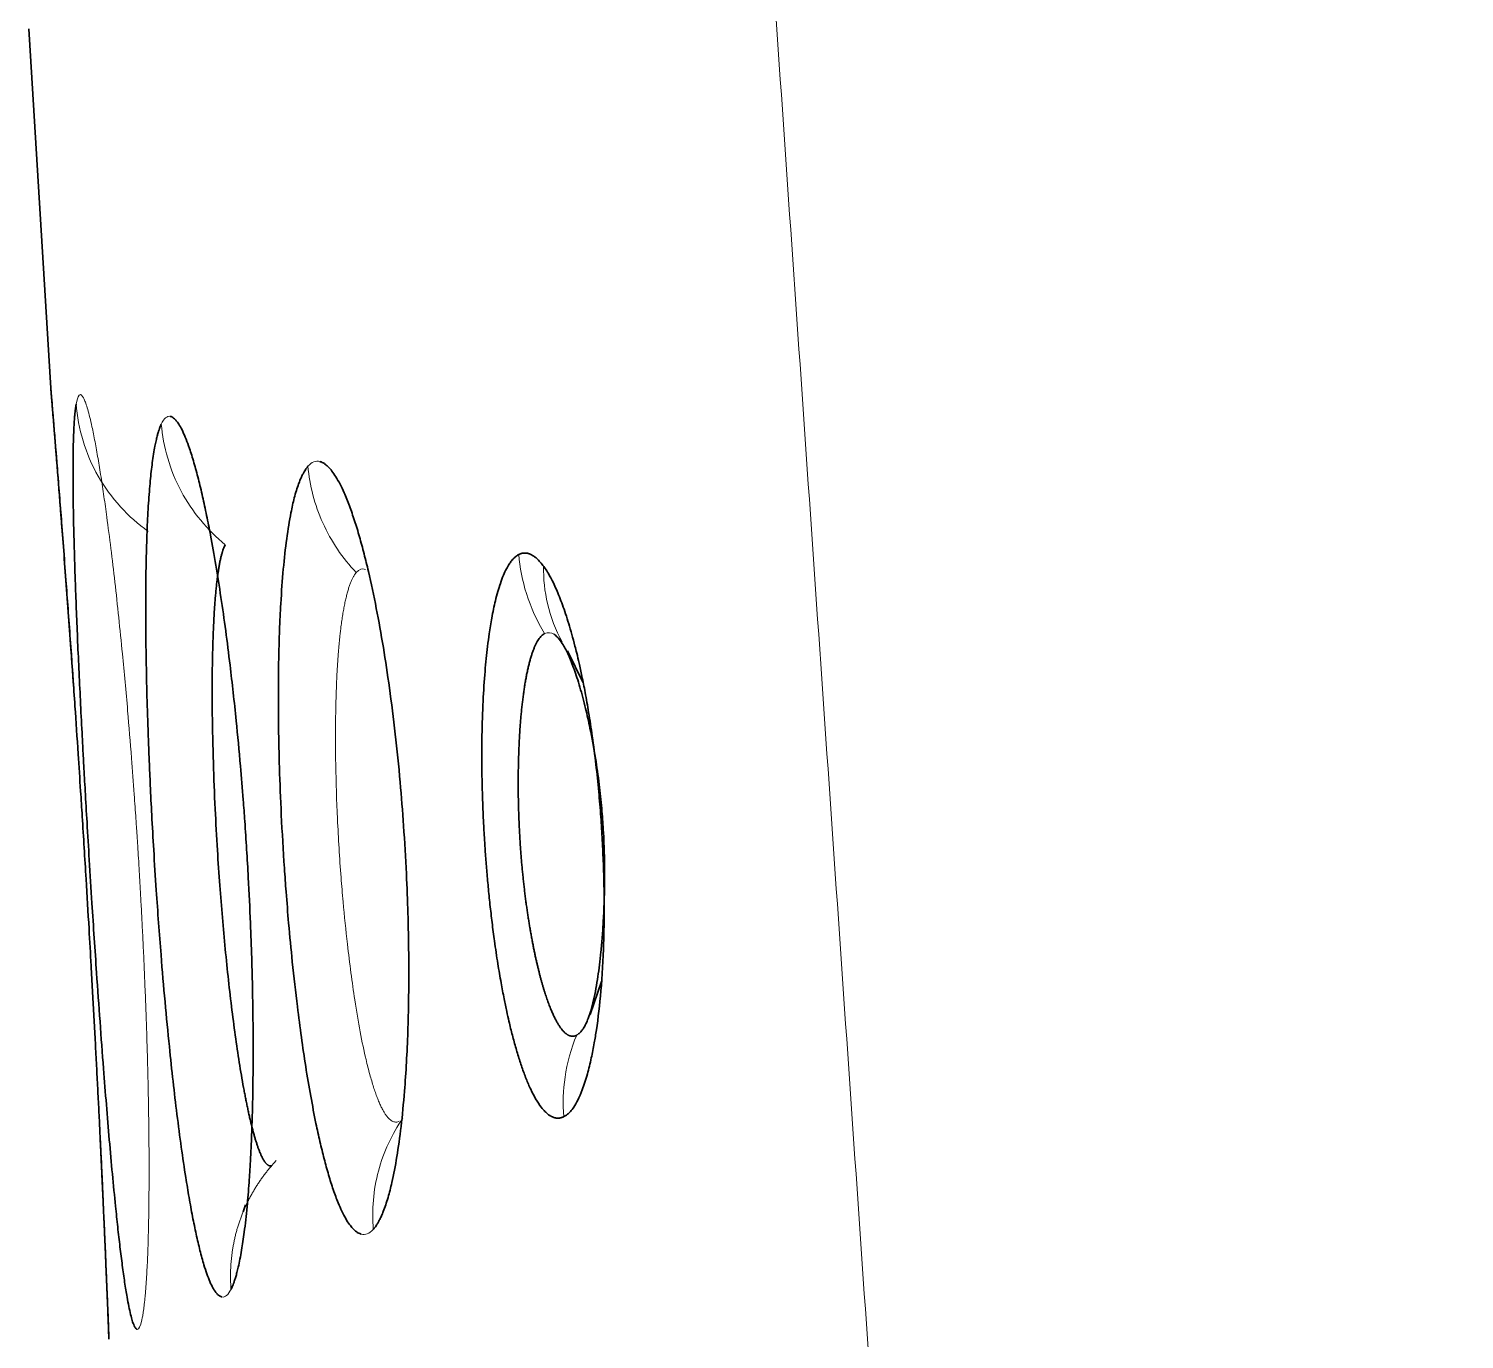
# Model space of a CAD drawing. Header units: inches. Extents: x -1096 to 3103, y -191 to 3207.
# Drawn here: x 3074.465 to 3078.565, y 1577.395 to 1581.138 of the extents above; entities that cross this region are included whole.
import ezdxf

# ---------------------------------------------------------------- set-up
doc = ezdxf.new("R2010")
doc.units = ezdxf.units.IN

msp = doc.modelspace()

# ---------------------------------------------------------------- linework, layer by layer
at = {"lineweight": 35}
for p, q in [((3074.4651, 1581.1381), (3074.528, 1580.1111)), ((3076.0474, 1579.2716), (3076.004, 1579.3611)), ((3076.069, 1578.3229), (3076.1008, 1578.4166)), ((3075.078, 1577.7595), (3075.0845, 1577.7794)), ((3074.6943, 1577.3951), (3074.6931, 1577.4246))]:
    msp.add_line(p, q, dxfattribs=at)
at = {"lineweight": 13}
for points, knots in [([(3082.665, 1493.7042), (3082.6004, 1494.6346), (3082.4711, 1496.4949), (3082.2773, 1499.2845), (3082.0837, 1502.0724), (3081.8901, 1504.8587), (3081.6967, 1507.6432), (3081.5035, 1510.4261), (3081.3103, 1513.2073), (3081.1174, 1515.9868), (3080.9245, 1518.7646), (3080.7318, 1521.5408), (3080.5392, 1524.3152), (3080.3468, 1527.088), (3080.1545, 1529.8591), (3079.9623, 1532.6286), (3079.7703, 1535.3963), (3079.5785, 1538.1624), (3079.3867, 1540.9268), (3079.1952, 1543.6895), (3079.0037, 1546.4505), (3078.8124, 1549.2098), (3078.6213, 1551.9675), (3078.4303, 1554.7235), (3078.2395, 1557.4778), (3078.0488, 1560.2304), (3077.8583, 1562.9813), (3077.6679, 1565.7306), (3077.4776, 1568.4781), (3077.2876, 1571.224), (3077.0976, 1573.9683), (3076.9079, 1576.7108), (3076.7183, 1579.4516), (3076.5288, 1582.1908), (3076.3395, 1584.9283), (3076.1504, 1587.6641), (3075.9614, 1590.3983), (3075.7726, 1593.1307), (3075.5839, 1595.8615), (3075.3954, 1598.5906), (3075.2071, 1601.318), (3075.0816, 1603.1357), (3075.0189, 1604.0443)], [0, 0, 0, 0, 0.025296, 0.050577, 0.075843, 0.101093, 0.126328, 0.151549, 0.176754, 0.201943, 0.227118, 0.252277, 0.277422, 0.302551, 0.327664, 0.352763, 0.377847, 0.402915, 0.427968, 0.453006, 0.478029, 0.503036, 0.528029, 0.553006, 0.577968, 0.602915, 0.627846, 0.652763, 0.677664, 0.70255, 0.727421, 0.752277, 0.777118, 0.801943, 0.826753, 0.851548, 0.876328, 0.901093, 0.925842, 0.950577, 0.975296, 1, 1, 1, 1]), ([(3074.7883, 1577.4502), (3074.7885, 1577.4515), (3074.7891, 1577.4544), (3074.7901, 1577.4595), (3074.7912, 1577.4657), (3074.7923, 1577.4732), (3074.7936, 1577.4822), (3074.795, 1577.493), (3074.7964, 1577.5058), (3074.7988, 1577.5304), (3074.8017, 1577.5694), (3074.8048, 1577.6299), (3074.8069, 1577.6957), (3074.8082, 1577.7642), (3074.8088, 1577.8255), (3074.809, 1577.8768), (3074.8089, 1577.916), (3074.8087, 1577.9414), (3074.8084, 1577.9788), (3074.8078, 1578.0332), (3074.8064, 1578.1107), (3074.8046, 1578.1869), (3074.8024, 1578.2611), (3074.8, 1578.3325), (3074.7973, 1578.4008), (3074.7946, 1578.4656), (3074.7918, 1578.5266), (3074.789, 1578.5835), (3074.7862, 1578.6361), (3074.7836, 1578.6845), (3074.781, 1578.7283), (3074.7787, 1578.7677), (3074.7765, 1578.8025), (3074.7746, 1578.8328), (3074.7729, 1578.8585), (3074.7703, 1578.8974), (3074.7657, 1578.9626), (3074.758, 1579.0664), (3074.7469, 1579.202), (3074.7345, 1579.3364), (3074.7222, 1579.4582), (3074.7112, 1579.559), (3074.6997, 1579.6553), (3074.6893, 1579.7361), (3074.6799, 1579.8034), (3074.6715, 1579.8595), (3074.6629, 1579.9121), (3074.6543, 1579.9603), (3074.6465, 1579.999), (3074.6396, 1580.029), (3074.6337, 1580.0514), (3074.6283, 1580.0683), (3074.6236, 1580.0798), (3074.6199, 1580.0868), (3074.6169, 1580.0905), (3074.6147, 1580.0924), (3074.6135, 1580.0928), (3074.613, 1580.093)], [0, 0, 0, 0, 0.004871, 0.010578, 0.01712, 0.024496, 0.032707, 0.04175, 0.051625, 0.062329, 0.094589, 0.123218, 0.15516, 0.182381, 0.204891, 0.222679, 0.235716, 0.243991, 0.247499, 0.271695, 0.294713, 0.316538, 0.337157, 0.356565, 0.37478, 0.391814, 0.407679, 0.422379, 0.435915, 0.448289, 0.459502, 0.469554, 0.478448, 0.486184, 0.492762, 0.498184, 0.516133, 0.543052, 0.578986, 0.624001, 0.654391, 0.6855, 0.717302, 0.749771, 0.772746, 0.796758, 0.821822, 0.847959, 0.875186, 0.895512, 0.916051, 0.936799, 0.954889, 0.970256, 0.9829, 0.992817, 1, 1, 1, 1]), ([(3074.6006, 1580.0662), (3074.6057, 1579.9964), (3074.6479, 1579.8533), (3074.7498, 1579.743), (3074.8062, 1579.7025)], [0, 0, 0, 0, 0.506112, 1, 1, 1, 1]), ([(3074.8438, 1580.009), (3074.8492, 1579.9442), (3074.8872, 1579.8118), (3074.9761, 1579.7055), (3075.0263, 1579.6644)], [0, 0, 0, 0, 0.504387, 1, 1, 1, 1]), ([(3075.2626, 1579.8884), (3075.2674, 1579.834), (3075.2962, 1579.7219), (3075.3617, 1579.6256), (3075.4006, 1579.5848)], [0, 0, 0, 0, 0.494789, 1, 1, 1, 1]), ([(3075.8649, 1579.6364), (3075.8679, 1579.5991), (3075.8832, 1579.5198), (3075.9168, 1579.446), (3075.9385, 1579.4105)], [0, 0, 0, 0, 0.474728, 1, 1, 1, 1]), ([(3075.9354, 1579.603), (3075.935, 1579.5672), (3075.9431, 1579.4912), (3075.97, 1579.4205), (3075.9885, 1579.3866)], [0, 0, 0, 0, 0.475307, 1, 1, 1, 1]), ([(3075.4006, 1579.5848), (3075.4, 1579.584), (3075.3986, 1579.5823), (3075.3966, 1579.5796), (3075.3946, 1579.5766), (3075.3926, 1579.5733), (3075.3907, 1579.5697), (3075.3888, 1579.5659), (3075.3869, 1579.5618), (3075.3851, 1579.5575), (3075.3833, 1579.5528), (3075.3815, 1579.5479), (3075.3798, 1579.5428), (3075.378, 1579.5374), (3075.3763, 1579.5317), (3075.3747, 1579.5257), (3075.3731, 1579.5195), (3075.3715, 1579.513), (3075.3699, 1579.5063), (3075.3684, 1579.4993), (3075.3669, 1579.4921), (3075.3655, 1579.4845), (3075.3641, 1579.4768), (3075.3627, 1579.4688), (3075.3613, 1579.4605), (3075.36, 1579.452), (3075.3588, 1579.4433), (3075.3576, 1579.4343), (3075.3564, 1579.425), (3075.3552, 1579.4156), (3075.3541, 1579.4059), (3075.3531, 1579.3959), (3075.3521, 1579.3858), (3075.3511, 1579.3754), (3075.3502, 1579.3648), (3075.3493, 1579.354), (3075.3485, 1579.3429), (3075.3477, 1579.3317), (3075.3469, 1579.3202), (3075.3462, 1579.3086), (3075.3455, 1579.2967), (3075.3433, 1579.2532), (3075.3409, 1579.1693), (3075.3414, 1579.0334), (3075.3464, 1578.8787), (3075.3543, 1578.7461), (3075.3645, 1578.6264), (3075.3768, 1578.5056), (3075.3977, 1578.3457), (3075.4187, 1578.2338), (3075.4338, 1578.172), (3075.4392, 1578.1517), (3075.4446, 1578.1328), (3075.4499, 1578.1155), (3075.4552, 1578.0996), (3075.4605, 1578.0853), (3075.4657, 1578.0723), (3075.4709, 1578.0608), (3075.476, 1578.0507), (3075.4811, 1578.0419), (3075.4861, 1578.0344), (3075.491, 1578.0282), (3075.4959, 1578.0233), (3075.5007, 1578.0196), (3075.5054, 1578.017), (3075.51, 1578.0156), (3075.5145, 1578.0152), (3075.519, 1578.0159), (3075.5219, 1578.0172), (3075.5233, 1578.0178)], [0, 0, 0, 0, 0.005972, 0.011955, 0.017951, 0.02396, 0.02998, 0.036012, 0.042055, 0.048111, 0.054177, 0.060255, 0.066344, 0.072444, 0.078555, 0.084677, 0.09081, 0.096952, 0.103106, 0.109269, 0.115443, 0.121626, 0.127819, 0.134022, 0.140234, 0.146455, 0.152686, 0.158926, 0.165175, 0.171432, 0.177698, 0.183972, 0.190255, 0.196546, 0.202844, 0.209151, 0.215465, 0.221787, 0.228116, 0.234452, 0.240795, 0.247145, 0.303261, 0.364171, 0.429645, 0.499403, 0.528824, 0.581401, 0.656184, 0.751772, 0.766496, 0.781024, 0.795358, 0.809499, 0.823451, 0.837216, 0.850794, 0.86419, 0.877403, 0.890438, 0.903295, 0.915977, 0.928485, 0.940822, 0.952989, 0.964989, 0.976822, 0.988492, 1, 1, 1, 1]), ([(3075.9933, 1578.0309), (3075.9904, 1578.0682), (3075.9927, 1578.1486), (3076.0142, 1578.2258), (3076.0301, 1578.2637)], [0, 0, 0, 0, 0.47368, 1, 1, 1, 1]), ([(3075.4492, 1577.7091), (3075.4446, 1577.764), (3075.4494, 1577.8212), (3075.4784, 1577.9299), (3075.5026, 1577.9815), (3075.5337, 1578.0261)], [0, 0, 0, 0, 0.5, 0.5, 1, 1, 1, 1]), ([(3075.043, 1577.5379), (3075.0427, 1577.5416), (3075.0422, 1577.5491), (3075.0417, 1577.5604), (3075.0415, 1577.5718), (3075.0415, 1577.5831), (3075.0418, 1577.5946), (3075.0424, 1577.606), (3075.0433, 1577.6174), (3075.0444, 1577.6289), (3075.0458, 1577.6403), (3075.0475, 1577.6518), (3075.0494, 1577.6632), (3075.0516, 1577.6745), (3075.0541, 1577.6858), (3075.0568, 1577.6971), (3075.0599, 1577.7083), (3075.0632, 1577.7194), (3075.0667, 1577.7304), (3075.0706, 1577.7414), (3075.0747, 1577.7522), (3075.0791, 1577.7629), (3075.0837, 1577.7735), (3075.0886, 1577.784), (3075.0938, 1577.7943), (3075.0992, 1577.8046), (3075.1048, 1577.8146), (3075.1106, 1577.8245), (3075.1167, 1577.8343), (3075.1229, 1577.8438), (3075.1294, 1577.8532), (3075.1361, 1577.8624), (3075.143, 1577.8715), (3075.15, 1577.8803), (3075.1572, 1577.8889), (3075.1646, 1577.8973), (3075.1697, 1577.9028), (3075.1722, 1577.9055)], [0, 0, 0, 0, 0.027908, 0.055946, 0.084105, 0.112377, 0.140752, 0.16922, 0.197774, 0.226402, 0.255097, 0.283849, 0.31265, 0.341491, 0.370364, 0.399263, 0.428179, 0.457105, 0.486037, 0.514968, 0.543893, 0.572806, 0.601702, 0.630574, 0.659415, 0.688216, 0.716971, 0.745671, 0.774306, 0.802869, 0.83135, 0.85974, 0.888029, 0.916209, 0.94427, 0.972204, 1, 1, 1, 1])]:
    msp.add_open_spline(points, degree=3, knots=knots, dxfattribs=at)
at = {"lineweight": 35}
for points, knots in [([(3074.6931, 1577.4246), (3074.693, 1577.426), (3074.6929, 1577.429), (3074.6927, 1577.4343), (3074.6924, 1577.4408), (3074.6921, 1577.4486), (3074.6918, 1577.4581), (3074.6913, 1577.4693), (3074.6908, 1577.4826), (3074.6898, 1577.5082), (3074.6881, 1577.5485), (3074.6855, 1577.6112), (3074.6826, 1577.6799), (3074.6794, 1577.7515), (3074.6765, 1577.8152), (3074.6741, 1577.868), (3074.6722, 1577.9074), (3074.671, 1577.9322), (3074.6696, 1577.9626), (3074.6676, 1578.0047), (3074.6646, 1578.0654), (3074.6614, 1578.1279), (3074.6581, 1578.192), (3074.6546, 1578.2576), (3074.6511, 1578.3244), (3074.6473, 1578.3924), (3074.6428, 1578.4732), (3074.6368, 1578.5788), (3074.6283, 1578.7214), (3074.6202, 1578.8534), (3074.6126, 1578.9723), (3074.6057, 1579.0783), (3074.5965, 1579.2153), (3074.5869, 1579.3509), (3074.5781, 1579.4738), (3074.5705, 1579.576), (3074.5631, 1579.6732), (3074.5568, 1579.7547), (3074.5515, 1579.8225), (3074.5471, 1579.879), (3074.5429, 1579.932), (3074.539, 1579.9803), (3074.5358, 1580.019), (3074.5334, 1580.0489), (3074.5316, 1580.0711), (3074.5302, 1580.0878), (3074.5292, 1580.099), (3074.5287, 1580.1056), (3074.5284, 1580.1091), (3074.5282, 1580.1107), (3074.5282, 1580.111), (3074.5282, 1580.1111)], [0, 0, 0, 0, 0.004851, 0.010544, 0.017077, 0.024451, 0.032664, 0.041716, 0.051605, 0.062329, 0.094554, 0.123216, 0.155817, 0.183478, 0.20621, 0.223998, 0.236815, 0.244647, 0.247492, 0.265422, 0.283346, 0.301256, 0.319144, 0.336999, 0.354814, 0.372597, 0.390528, 0.417453, 0.453346, 0.498174, 0.516577, 0.543646, 0.579428, 0.623988, 0.65447, 0.68561, 0.717381, 0.749756, 0.77274, 0.796758, 0.821822, 0.847956, 0.875175, 0.895509, 0.91605, 0.936793, 0.954918, 0.970304, 0.982949, 0.99285, 1, 1, 1, 1]), ([(3074.5306, 1580.0817), (3074.5307, 1580.0802), (3074.531, 1580.0767), (3074.5315, 1580.0705), (3074.5321, 1580.0627), (3074.533, 1580.0529), (3074.534, 1580.0409), (3074.5352, 1580.0263), (3074.5374, 1579.9997), (3074.5407, 1579.9588), (3074.5456, 1579.8975), (3074.5512, 1579.828), (3074.5574, 1579.7479), (3074.5642, 1579.6599), (3074.5709, 1579.5704), (3074.5775, 1579.4817), (3074.5837, 1579.3955), (3074.589, 1579.3209), (3074.5922, 1579.275), (3074.5933, 1579.2595)], [0, 0, 0, 0, 0.016385, 0.036154, 0.059304, 0.085832, 0.115732, 0.148994, 0.185602, 0.281552, 0.367082, 0.46002, 0.552803, 0.645422, 0.737888, 0.812881, 0.887715, 0.962435, 1, 1, 1, 1]), ([(3074.6006, 1580.0662), (3074.6004, 1580.0647), (3074.5998, 1580.0614), (3074.599, 1580.0555), (3074.598, 1580.048), (3074.597, 1580.0387), (3074.596, 1580.0272), (3074.595, 1580.0132), (3074.5936, 1579.9875), (3074.5922, 1579.948), (3074.5915, 1579.8885), (3074.5918, 1579.8209), (3074.5929, 1579.7429), (3074.595, 1579.657), (3074.5978, 1579.5696), (3074.601, 1579.4828), (3074.6044, 1579.3984), (3074.6083, 1579.3108), (3074.6127, 1579.2204), (3074.6164, 1579.1461), (3074.6197, 1579.0837), (3074.6227, 1579.0284), (3074.6267, 1578.956), (3074.6319, 1578.8661), (3074.6383, 1578.7589), (3074.6473, 1578.6147), (3074.6608, 1578.4112), (3074.6747, 1578.2185), (3074.687, 1578.0634), (3074.6954, 1577.9625), (3074.7042, 1577.8651), (3074.7122, 1577.783), (3074.7194, 1577.7145), (3074.7259, 1577.6578), (3074.7325, 1577.6049), (3074.7392, 1577.5567), (3074.7455, 1577.5179), (3074.7511, 1577.4879), (3074.7561, 1577.4653), (3074.7607, 1577.4484), (3074.7648, 1577.4369), (3074.7682, 1577.4298), (3074.771, 1577.4259), (3074.7731, 1577.4241), (3074.7743, 1577.4236), (3074.7748, 1577.4234)], [0, 0, 0, 0, 0.005494, 0.012115, 0.01986, 0.028729, 0.03872, 0.049829, 0.062052, 0.094151, 0.122729, 0.153801, 0.184823, 0.215792, 0.246711, 0.271794, 0.29682, 0.321805, 0.346754, 0.371667, 0.381839, 0.396331, 0.415138, 0.438248, 0.465644, 0.497302, 0.548712, 0.623102, 0.653082, 0.684066, 0.71606, 0.749093, 0.772387, 0.796618, 0.821777, 0.847855, 0.874829, 0.895219, 0.915809, 0.936603, 0.954502, 0.96979, 0.982469, 0.99254, 1, 1, 1, 1]), ([(3074.8438, 1580.009), (3074.8432, 1580.0077), (3074.8419, 1580.0047), (3074.8398, 1579.9994), (3074.8374, 1579.9927), (3074.8347, 1579.9843), (3074.8319, 1579.9739), (3074.8288, 1579.9612), (3074.8239, 1579.9378), (3074.8181, 1579.9016), (3074.812, 1579.8467), (3074.8071, 1579.7842), (3074.8033, 1579.7118), (3074.8007, 1579.6318), (3074.7993, 1579.5443), (3074.7992, 1579.45), (3074.8002, 1579.3497), (3074.8024, 1579.2448), (3074.805, 1579.1603), (3074.8074, 1579.0936), (3074.8095, 1579.0409), (3074.8125, 1578.9724), (3074.8167, 1578.8881), (3074.8223, 1578.7879), (3074.8308, 1578.6536), (3074.8449, 1578.4618), (3074.8647, 1578.2433), (3074.8887, 1578.0295), (3074.9081, 1577.8905), (3074.9232, 1577.7989), (3074.9331, 1577.7445), (3074.9435, 1577.6938), (3074.9544, 1577.6475), (3074.9646, 1577.6102), (3074.9741, 1577.581), (3074.9826, 1577.5589), (3074.9908, 1577.5421), (3074.9981, 1577.5305), (3075.0043, 1577.5233), (3075.0094, 1577.5191), (3075.0134, 1577.5169), (3075.0157, 1577.5162), (3075.0167, 1577.5159)], [0, 0, 0, 0, 0.005535, 0.012183, 0.019942, 0.028811, 0.038788, 0.049871, 0.062054, 0.094209, 0.122734, 0.153803, 0.184827, 0.215802, 0.246733, 0.278099, 0.30937, 0.340568, 0.371697, 0.382255, 0.396981, 0.415868, 0.438907, 0.466079, 0.497361, 0.548022, 0.623188, 0.68393, 0.749069, 0.772479, 0.79677, 0.821932, 0.847957, 0.874823, 0.895203, 0.915794, 0.936601, 0.954404, 0.969644, 0.982324, 0.992443, 1, 1, 1, 1]), ([(3075.043, 1577.5379), (3075.0437, 1577.5393), (3075.0451, 1577.5423), (3075.0475, 1577.5477), (3075.0501, 1577.5546), (3075.0532, 1577.5631), (3075.0565, 1577.5735), (3075.06, 1577.5863), (3075.0658, 1577.6098), (3075.073, 1577.6462), (3075.0815, 1577.7037), (3075.0886, 1577.7684), (3075.0942, 1577.8374), (3075.098, 1577.8981), (3075.1004, 1577.9471), (3075.1019, 1577.9819), (3075.1034, 1578.0244), (3075.1049, 1578.0813), (3075.106, 1578.1606), (3075.1062, 1578.2431), (3075.1055, 1578.3281), (3075.1041, 1578.4088), (3075.1018, 1578.4939), (3075.0982, 1578.5931), (3075.092, 1578.7235), (3075.0847, 1578.8416), (3075.0769, 1578.9477), (3075.0691, 1579.0443), (3075.0568, 1579.1742), (3075.0425, 1579.3034), (3075.0277, 1579.4201), (3075.0141, 1579.5158), (3074.9996, 1579.6076), (3074.9859, 1579.6848), (3074.9732, 1579.7494), (3074.9616, 1579.8031), (3074.9495, 1579.8536), (3074.9369, 1579.9), (3074.9253, 1579.9373), (3074.9147, 1579.9664), (3074.9052, 1579.9883), (3074.8964, 1580.0051), (3074.8885, 1580.0166), (3074.882, 1580.0238), (3074.8767, 1580.0279), (3074.8727, 1580.0301), (3074.8704, 1580.0308), (3074.8694, 1580.031)], [0, 0, 0, 0, 0.005679, 0.012434, 0.020265, 0.029172, 0.039152, 0.050205, 0.062327, 0.094652, 0.123214, 0.158, 0.187168, 0.210728, 0.228653, 0.240913, 0.247497, 0.272601, 0.297685, 0.322728, 0.347701, 0.372604, 0.391847, 0.41921, 0.454671, 0.498201, 0.514895, 0.541397, 0.577751, 0.624024, 0.654257, 0.685314, 0.71717, 0.749799, 0.77284, 0.796886, 0.821949, 0.848052, 0.87521, 0.895528, 0.916063, 0.936811, 0.954812, 0.970135, 0.982776, 0.992733, 1, 1, 1, 1]), ([(3075.2626, 1579.8884), (3075.2618, 1579.8873), (3075.2599, 1579.885), (3075.2568, 1579.8808), (3075.2534, 1579.8755), (3075.2495, 1579.8688), (3075.2452, 1579.8605), (3075.2406, 1579.8502), (3075.2331, 1579.8311), (3075.2239, 1579.8011), (3075.2124, 1579.7498), (3075.2016, 1579.6833), (3075.1918, 1579.5964), (3075.1862, 1579.5187), (3075.1827, 1579.4532), (3075.1805, 1579.3978), (3075.1785, 1579.3185), (3075.1779, 1579.2311), (3075.1787, 1579.1305), (3075.1811, 1579.0225), (3075.1864, 1578.8879), (3075.1933, 1578.7687), (3075.2007, 1578.6653), (3075.208, 1578.5757), (3075.2185, 1578.4653), (3075.2342, 1578.3258), (3075.2564, 1578.1664), (3075.2789, 1578.0417), (3075.2969, 1577.9589), (3075.3089, 1577.9096), (3075.3216, 1577.8635), (3075.3349, 1577.8213), (3075.3477, 1577.787), (3075.3596, 1577.7599), (3075.3704, 1577.7391), (3075.3808, 1577.723), (3075.3903, 1577.7116), (3075.3982, 1577.7041), (3075.4049, 1577.6995), (3075.4101, 1577.6968), (3075.4132, 1577.6958), (3075.4146, 1577.6953)], [0, 0, 0, 0, 0.005607, 0.012302, 0.020083, 0.028949, 0.0389, 0.049931, 0.062039, 0.09429, 0.122704, 0.164093, 0.205413, 0.246661, 0.2615, 0.282312, 0.30911, 0.346899, 0.371661, 0.408236, 0.450128, 0.497272, 0.518111, 0.546036, 0.581065, 0.623252, 0.683675, 0.749134, 0.772649, 0.796989, 0.822148, 0.848115, 0.87487, 0.895219, 0.915802, 0.936626, 0.954273, 0.969433, 0.982108, 0.992297, 1, 1, 1, 1]), ([(3075.4492, 1577.7091), (3075.4501, 1577.7101), (3075.4521, 1577.7125), (3075.4553, 1577.7168), (3075.459, 1577.7222), (3075.4632, 1577.7289), (3075.4677, 1577.7373), (3075.4727, 1577.7477), (3075.4808, 1577.7669), (3075.491, 1577.7971), (3075.5094, 1577.869), (3075.5259, 1577.9695), (3075.538, 1578.0935), (3075.5442, 1578.1853), (3075.5481, 1578.2726), (3075.5503, 1578.364), (3075.5508, 1578.448), (3075.5501, 1578.5304), (3075.5481, 1578.6185), (3075.5438, 1578.7317), (3075.5365, 1578.8577), (3075.5222, 1579.0385), (3075.5024, 1579.2119), (3075.478, 1579.3738), (3075.4579, 1579.4858), (3075.4392, 1579.5734), (3075.4229, 1579.6396), (3075.4097, 1579.6883), (3075.3957, 1579.7342), (3075.3809, 1579.7765), (3075.367, 1579.8109), (3075.3542, 1579.838), (3075.3426, 1579.8587), (3075.3316, 1579.8747), (3075.3217, 1579.8861), (3075.3134, 1579.8935), (3075.3066, 1579.8981), (3075.3013, 1579.9007), (3075.2982, 1579.9017), (3075.2969, 1579.9021)], [0, 0, 0, 0, 0.005759, 0.012569, 0.020429, 0.029339, 0.039298, 0.050303, 0.062353, 0.094825, 0.123265, 0.204929, 0.247428, 0.278823, 0.310177, 0.341444, 0.372596, 0.393012, 0.420777, 0.455872, 0.498271, 0.537025, 0.623967, 0.664109, 0.706062, 0.749764, 0.772822, 0.796879, 0.82195, 0.848056, 0.875213, 0.895506, 0.916041, 0.936812, 0.954675, 0.969928, 0.982569, 0.992595, 1, 1, 1, 1]), ([(3075.1595, 1577.891), (3075.159, 1577.8908), (3075.1579, 1577.8904), (3075.1564, 1577.8902), (3075.1549, 1577.8902), (3075.1533, 1577.8904), (3075.1518, 1577.8908), (3075.1502, 1577.8915), (3075.1487, 1577.8924), (3075.1471, 1577.8935), (3075.1456, 1577.8948), (3075.144, 1577.8963), (3075.1424, 1577.898), (3075.1409, 1577.8999), (3075.1393, 1577.902), (3075.1378, 1577.9043), (3075.1362, 1577.9067), (3075.1347, 1577.9094), (3075.1331, 1577.9122), (3075.1315, 1577.9152), (3075.13, 1577.9184), (3075.1284, 1577.9218), (3075.1269, 1577.9253), (3075.1254, 1577.929), (3075.1238, 1577.9328), (3075.1223, 1577.9368), (3075.1207, 1577.941), (3075.1192, 1577.9453), (3075.1177, 1577.9497), (3075.1162, 1577.9543), (3075.1146, 1577.959), (3075.1131, 1577.9639), (3075.1116, 1577.9689), (3075.1101, 1577.974), (3075.1086, 1577.9793), (3075.1071, 1577.9847), (3075.1056, 1577.9902), (3075.1042, 1577.9958), (3075.1027, 1578.0016), (3075.1012, 1578.0074), (3075.0998, 1578.0134), (3075.0983, 1578.0194), (3075.0969, 1578.0256), (3075.0954, 1578.0319), (3075.094, 1578.0382), (3075.0926, 1578.0447), (3075.0912, 1578.0512), (3075.0898, 1578.0579), (3075.0884, 1578.0646), (3075.087, 1578.0714), (3075.0856, 1578.0782), (3075.0842, 1578.0851), (3075.0829, 1578.0921), (3075.0815, 1578.0992), (3075.0765, 1578.1258), (3075.0679, 1578.175), (3075.0564, 1578.252), (3075.0456, 1578.3341), (3075.0356, 1578.42), (3075.0264, 1578.5087), (3075.0182, 1578.5992), (3075.0105, 1578.6937), (3075.0034, 1578.7975), (3074.9971, 1578.9154), (3074.992, 1579.0473), (3074.9889, 1579.1886), (3074.989, 1579.2879), (3074.9901, 1579.3468), (3074.9907, 1579.3688), (3074.9913, 1579.3902), (3074.9921, 1579.4109), (3074.9929, 1579.431), (3074.9939, 1579.4505), (3074.9949, 1579.4693), (3074.9961, 1579.4874), (3074.9974, 1579.5047), (3074.9988, 1579.5214), (3075.0003, 1579.5373), (3075.0019, 1579.5525), (3075.0036, 1579.5669), (3075.0054, 1579.5805), (3075.0073, 1579.5933), (3075.0093, 1579.6052), (3075.0114, 1579.6164), (3075.0136, 1579.6266), (3075.016, 1579.636), (3075.0184, 1579.6446), (3075.0209, 1579.6522), (3075.0236, 1579.6589), (3075.0254, 1579.6626), (3075.0263, 1579.6644)], [0, 0, 0, 0, 0.005385, 0.010743, 0.016075, 0.021379, 0.026657, 0.031908, 0.037132, 0.042331, 0.047503, 0.05265, 0.057771, 0.062867, 0.067937, 0.072983, 0.078003, 0.082999, 0.08797, 0.092916, 0.097838, 0.102736, 0.107609, 0.112459, 0.117284, 0.122086, 0.126864, 0.131618, 0.136349, 0.141057, 0.145741, 0.150403, 0.155041, 0.159656, 0.164247, 0.168814, 0.173358, 0.177878, 0.182373, 0.186844, 0.191291, 0.195713, 0.20011, 0.204483, 0.208831, 0.213154, 0.217452, 0.221726, 0.225974, 0.230197, 0.234395, 0.238568, 0.242716, 0.246838, 0.250935, 0.288681, 0.325823, 0.362396, 0.398404, 0.433842, 0.468715, 0.503056, 0.540782, 0.584789, 0.635038, 0.691409, 0.753762, 0.764457, 0.775149, 0.785841, 0.796532, 0.807223, 0.817915, 0.828606, 0.839297, 0.849989, 0.86068, 0.871371, 0.882062, 0.892754, 0.90345, 0.91415, 0.924857, 0.935573, 0.946299, 0.957033, 0.967773, 0.978515, 0.989258, 1, 1, 1, 1]), ([(3075.8649, 1579.6364), (3075.8637, 1579.6357), (3075.8608, 1579.6341), (3075.8561, 1579.6308), (3075.8504, 1579.6259), (3075.844, 1579.6187), (3075.8367, 1579.6087), (3075.8289, 1579.5951), (3075.8205, 1579.577), (3075.8098, 1579.5485), (3075.7984, 1579.5085), (3075.788, 1579.459), (3075.7807, 1579.4145), (3075.7741, 1579.3645), (3075.7677, 1579.3014), (3075.7622, 1579.2163), (3075.7595, 1579.1319), (3075.759, 1579.0567), (3075.7596, 1578.9982), (3075.7609, 1578.9475), (3075.7625, 1578.9049), (3075.7641, 1578.8706), (3075.7655, 1578.8449), (3075.7672, 1578.816), (3075.7696, 1578.7803), (3075.7731, 1578.7342), (3075.7774, 1578.6861), (3075.7825, 1578.636), (3075.7885, 1578.5844), (3075.7959, 1578.5276), (3075.8045, 1578.4697), (3075.8138, 1578.4149), (3075.8224, 1578.3697), (3075.8299, 1578.3334), (3075.8362, 1578.3055), (3075.8431, 1578.2763), (3075.8516, 1578.2438), (3075.8623, 1578.2066), (3075.8738, 1578.1712), (3075.886, 1578.1382), (3075.899, 1578.1078), (3075.9134, 1578.08), (3075.927, 1578.0594), (3075.9388, 1578.0458), (3075.9475, 1578.0381), (3075.9542, 1578.0334), (3075.958, 1578.0315), (3075.9596, 1578.0307)], [0, 0, 0, 0, 0.007927, 0.018047, 0.030341, 0.044774, 0.061331, 0.080032, 0.100901, 0.123961, 0.165411, 0.200215, 0.228296, 0.249582, 0.288168, 0.330442, 0.376231, 0.405367, 0.430757, 0.452472, 0.470562, 0.485045, 0.495918, 0.503183, 0.521674, 0.541199, 0.561766, 0.583382, 0.606044, 0.629763, 0.659938, 0.686474, 0.70932, 0.72842, 0.743728, 0.755212, 0.778105, 0.801942, 0.826697, 0.85234, 0.878837, 0.907003, 0.938891, 0.960077, 0.977306, 0.990609, 1, 1, 1, 1]), ([(3075.8987, 1579.6368), (3075.8977, 1579.6372), (3075.8957, 1579.6381), (3075.8927, 1579.6391), (3075.8897, 1579.6399), (3075.8868, 1579.6404), (3075.8839, 1579.6407), (3075.881, 1579.6407), (3075.8782, 1579.6405), (3075.8755, 1579.6401), (3075.8728, 1579.6395), (3075.8701, 1579.6387), (3075.8675, 1579.6377), (3075.8658, 1579.6369), (3075.8649, 1579.6364)], [0, 0, 0, 0, 0.087917, 0.174953, 0.261133, 0.346481, 0.43102, 0.514775, 0.597754, 0.67993, 0.761271, 0.841747, 0.921332, 1, 1, 1, 1]), ([(3075.9933, 1578.0309), (3075.9947, 1578.0317), (3075.9983, 1578.0335), (3076.0046, 1578.0379), (3076.0128, 1578.0457), (3076.0228, 1578.0587), (3076.0342, 1578.0787), (3076.0473, 1578.1092), (3076.0602, 1578.1494), (3076.0715, 1578.1954), (3076.0799, 1578.2381), (3076.0899, 1578.2991), (3076.1005, 1578.391), (3076.1065, 1578.4958), (3076.1087, 1578.5913), (3076.1087, 1578.6668), (3076.1067, 1578.7478), (3076.1034, 1578.8202), (3076.0991, 1578.889), (3076.0932, 1578.9613), (3076.0851, 1579.0387), (3076.0754, 1579.1145), (3076.0649, 1579.1831), (3076.0549, 1579.2401), (3076.0456, 1579.2869), (3076.0376, 1579.3241), (3076.0309, 1579.3525), (3076.0241, 1579.3799), (3076.0165, 1579.4082), (3076.0076, 1579.4389), (3075.9986, 1579.4671), (3075.9897, 1579.4927), (3075.9809, 1579.516), (3075.9722, 1579.5369), (3075.9617, 1579.5597), (3075.9482, 1579.5851), (3075.9338, 1579.6062), (3075.9213, 1579.6203), (3075.9123, 1579.6284), (3075.9049, 1579.6335), (3075.9006, 1579.6358), (3075.8987, 1579.6368)], [0, 0, 0, 0, 0.008784, 0.022012, 0.039639, 0.061609, 0.087958, 0.118751, 0.157481, 0.190776, 0.218565, 0.240781, 0.300853, 0.366289, 0.389903, 0.429716, 0.465034, 0.493523, 0.521548, 0.55222, 0.585556, 0.621544, 0.652763, 0.680085, 0.70348, 0.722896, 0.738289, 0.749628, 0.76907, 0.788051, 0.806559, 0.824584, 0.842116, 0.859149, 0.875676, 0.903109, 0.936897, 0.957449, 0.974805, 0.988984, 1, 1, 1, 1]), ([(3076.0301, 1578.2637), (3076.0295, 1578.2634), (3076.0284, 1578.2628), (3076.0267, 1578.2621), (3076.025, 1578.2615), (3076.0232, 1578.261), (3076.0214, 1578.2607), (3076.0196, 1578.2605), (3076.0177, 1578.2604), (3076.0158, 1578.2606), (3076.0139, 1578.2609), (3076.012, 1578.2613), (3076.01, 1578.2619), (3076.008, 1578.2627), (3076.006, 1578.2637), (3076.0039, 1578.2649), (3076.0019, 1578.2663), (3075.9997, 1578.2678), (3075.9976, 1578.2696), (3075.9955, 1578.2715), (3075.9933, 1578.2737), (3075.991, 1578.2761), (3075.9888, 1578.2787), (3075.9865, 1578.2815), (3075.9843, 1578.2845), (3075.982, 1578.2878), (3075.9796, 1578.2913), (3075.9773, 1578.2951), (3075.9749, 1578.2991), (3075.9725, 1578.3033), (3075.9701, 1578.3078), (3075.9677, 1578.3125), (3075.9652, 1578.3175), (3075.9628, 1578.3228), (3075.9603, 1578.3283), (3075.9578, 1578.3341), (3075.9553, 1578.3402), (3075.9528, 1578.3465), (3075.9503, 1578.3531), (3075.9478, 1578.36), (3075.9453, 1578.3672), (3075.9427, 1578.3746), (3075.9402, 1578.3824), (3075.9376, 1578.3904), (3075.9351, 1578.3987), (3075.9326, 1578.4073), (3075.93, 1578.4162), (3075.9275, 1578.4254), (3075.925, 1578.4349), (3075.9225, 1578.4446), (3075.92, 1578.4547), (3075.9175, 1578.4651), (3075.9151, 1578.4757), (3075.9126, 1578.4866), (3075.9102, 1578.4979), (3075.9078, 1578.5094), (3075.9054, 1578.5212), (3075.9031, 1578.5333), (3075.9008, 1578.5457), (3075.8985, 1578.5584), (3075.8963, 1578.5713), (3075.8941, 1578.5846), (3075.8919, 1578.5981), (3075.8898, 1578.6119), (3075.8878, 1578.626), (3075.8858, 1578.6403), (3075.8838, 1578.655), (3075.882, 1578.6699), (3075.8802, 1578.685), (3075.8784, 1578.7005), (3075.8768, 1578.7161), (3075.8752, 1578.732), (3075.8737, 1578.7481), (3075.8722, 1578.7644), (3075.8709, 1578.7809), (3075.8697, 1578.7976), (3075.8686, 1578.8145), (3075.8675, 1578.8314), (3075.8666, 1578.8485), (3075.8658, 1578.8656), (3075.8651, 1578.8829), (3075.8645, 1578.9002), (3075.864, 1578.9175), (3075.8636, 1578.9348), (3075.8633, 1578.9522), (3075.8632, 1578.9695), (3075.8632, 1578.9868), (3075.8632, 1579.0041), (3075.8634, 1579.0213), (3075.8637, 1579.0385), (3075.8642, 1579.0556), (3075.8647, 1579.0726), (3075.8654, 1579.0894), (3075.8662, 1579.1061), (3075.8672, 1579.1227), (3075.8682, 1579.139), (3075.8694, 1579.1551), (3075.8707, 1579.1711), (3075.8722, 1579.1867), (3075.8737, 1579.2021), (3075.8754, 1579.2171), (3075.8773, 1579.2319), (3075.8793, 1579.2463), (3075.8814, 1579.2603), (3075.8836, 1579.2739), (3075.886, 1579.287), (3075.8885, 1579.2997), (3075.8912, 1579.3119), (3075.894, 1579.3236), (3075.8969, 1579.3347), (3075.9, 1579.3452), (3075.9032, 1579.3551), (3075.9065, 1579.3644), (3075.91, 1579.3729), (3075.9137, 1579.3808), (3075.9175, 1579.3879), (3075.9214, 1579.3942), (3075.9255, 1579.3996), (3075.9297, 1579.4042), (3075.934, 1579.408), (3075.937, 1579.4096), (3075.9385, 1579.4105)], [0, 0, 0, 0, 0.004476, 0.009018, 0.013626, 0.018299, 0.023035, 0.027833, 0.032691, 0.037608, 0.042586, 0.047626, 0.052727, 0.057891, 0.06312, 0.068414, 0.073774, 0.0792, 0.084693, 0.090253, 0.09588, 0.101575, 0.107339, 0.113172, 0.119073, 0.125044, 0.131084, 0.137195, 0.143376, 0.149627, 0.155949, 0.162342, 0.168806, 0.175341, 0.181947, 0.188624, 0.195373, 0.202193, 0.209084, 0.216045, 0.223077, 0.230179, 0.237351, 0.244593, 0.251904, 0.259283, 0.266731, 0.274245, 0.281827, 0.289475, 0.297189, 0.304967, 0.31281, 0.320716, 0.328685, 0.336716, 0.344809, 0.352963, 0.361178, 0.369453, 0.377788, 0.386184, 0.394641, 0.40316, 0.411743, 0.420391, 0.429107, 0.437893, 0.446751, 0.45568, 0.464679, 0.473746, 0.482881, 0.492083, 0.501352, 0.510687, 0.520089, 0.529556, 0.539088, 0.548684, 0.558341, 0.568057, 0.577832, 0.58767, 0.597575, 0.607547, 0.617591, 0.627709, 0.637901, 0.648169, 0.658512, 0.66893, 0.679421, 0.689986, 0.700624, 0.711332, 0.722111, 0.732957, 0.74387, 0.754848, 0.76589, 0.776994, 0.788158, 0.799382, 0.810665, 0.822005, 0.833402, 0.844856, 0.856367, 0.867937, 0.879566, 0.891257, 0.903011, 0.914832, 0.926724, 0.93869, 0.95074, 0.962889, 0.975155, 0.987533, 1, 1, 1, 1]), ([(3075.965, 1579.4086), (3075.9656, 1579.4083), (3075.9678, 1579.4068), (3075.9728, 1579.4028), (3075.981, 1579.394), (3075.9926, 1579.3772), (3076.0041, 1579.355), (3076.0144, 1579.3309), (3076.0226, 1579.3093), (3076.0309, 1579.2849), (3076.0393, 1579.2577), (3076.0475, 1579.2283), (3076.0574, 1579.1898), (3076.07, 1579.1336), (3076.0834, 1579.0609), (3076.0945, 1578.9831), (3076.1018, 1578.9144), (3076.106, 1578.8577), (3076.1086, 1578.8009), (3076.1103, 1578.7311), (3076.1093, 1578.6574), (3076.1064, 1578.5922), (3076.1033, 1578.5445), (3076.0995, 1578.502), (3076.0953, 1578.4643), (3076.0906, 1578.4295), (3076.0851, 1578.3958), (3076.0783, 1578.3626), (3076.0709, 1578.3342), (3076.0634, 1578.3118), (3076.0565, 1578.2958), (3076.0502, 1578.2842), (3076.0446, 1578.2762), (3076.0399, 1578.2709), (3076.0369, 1578.2683), (3076.0356, 1578.2672)], [0, 0, 0, 0, 0.00502, 0.019494, 0.043435, 0.076901, 0.120014, 0.143395, 0.16738, 0.191953, 0.21709, 0.242764, 0.267552, 0.309587, 0.368553, 0.416637, 0.459241, 0.496325, 0.520473, 0.563099, 0.624391, 0.659172, 0.692032, 0.722902, 0.751723, 0.779008, 0.809081, 0.841887, 0.877369, 0.906222, 0.931652, 0.953713, 0.972448, 0.987885, 1, 1, 1, 1]), ([(3075.9596, 1578.0307), (3075.9606, 1578.0302), (3075.9625, 1578.0294), (3075.9654, 1578.0284), (3075.9683, 1578.0276), (3075.9712, 1578.027), (3075.9741, 1578.0267), (3075.9769, 1578.0266), (3075.9797, 1578.0268), (3075.9825, 1578.0272), (3075.9852, 1578.0278), (3075.988, 1578.0286), (3075.9907, 1578.0296), (3075.9925, 1578.0305), (3075.9933, 1578.0309)], [0, 0, 0, 0, 0.085545, 0.170635, 0.255295, 0.339549, 0.423419, 0.50693, 0.590098, 0.672904, 0.755322, 0.837327, 0.918893, 1, 1, 1, 1]), ([(3074.6688, 1577.9781), (3074.6695, 1577.9646), (3074.6735, 1577.8812), (3074.678, 1577.7819), (3074.6823, 1577.6857), (3074.6847, 1577.6287), (3074.687, 1577.5754), (3074.689, 1577.5268), (3074.6906, 1577.4879), (3074.6919, 1577.4579), (3074.6928, 1577.4355), (3074.6934, 1577.4188), (3074.6938, 1577.4076), (3074.6941, 1577.4008), (3074.6942, 1577.3972), (3074.6943, 1577.3956), (3074.6943, 1577.3953), (3074.6943, 1577.3951)], [0, 0, 0, 0, 0.037645, 0.235638, 0.306064, 0.379608, 0.456241, 0.535932, 0.618613, 0.68049, 0.743227, 0.806842, 0.86122, 0.907721, 0.946352, 0.977114, 1, 1, 1, 1])]:
    msp.add_open_spline(points, degree=3, knots=knots, dxfattribs=at)
at = {"lineweight": 13}
for points in [[(3074.613, 1580.093), (3074.608, 1580.0937), (3074.6038, 1580.0849), (3074.6006, 1580.0662)], [(3074.8694, 1580.031), (3074.8601, 1580.0327), (3074.8515, 1580.0255), (3074.8438, 1580.009)], [(3075.2969, 1579.9021), (3075.2849, 1579.9052), (3075.2733, 1579.9007), (3075.2626, 1579.8884)], [(3075.4006, 1579.5848), (3075.4087, 1579.5943), (3075.4175, 1579.5972), (3075.4266, 1579.5939)], [(3075.9657, 1579.4091), (3075.9568, 1579.4138), (3075.9477, 1579.4144), (3075.9385, 1579.4105)], [(3076.0355, 1578.2672), (3076.0338, 1578.2657), (3076.0319, 1578.2646), (3076.0301, 1578.2637)], [(3075.4146, 1577.6953), (3075.4264, 1577.6922), (3075.4381, 1577.6967), (3075.4492, 1577.7091)], [(3075.0167, 1577.5159), (3075.0258, 1577.5142), (3075.0347, 1577.5215), (3075.043, 1577.5379)], [(3074.7748, 1577.4234), (3074.7797, 1577.4226), (3074.7842, 1577.4315), (3074.7883, 1577.4502)]]:
    msp.add_open_spline(points, degree=3, dxfattribs=at)

doc.saveas('drawing.dxf')
